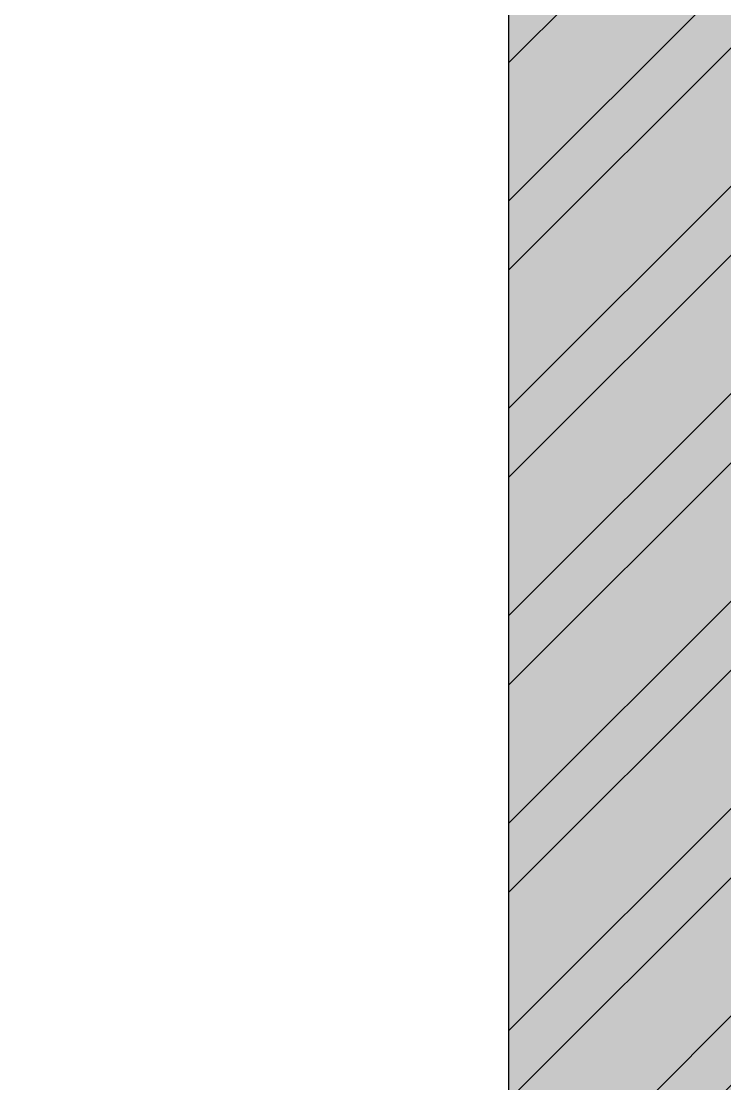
# Model space of a CAD drawing. Header units: metres. Extents: x 113 to 8702, y -1158 to 1243.
# Drawn here: x 5917.507 to 5917.98, y -729.468 to -728.752 of the extents above; entities that cross this region are included whole.
import ezdxf

# ---------------------------------------------------------------- set-up
doc = ezdxf.new("R2010")
doc.units = ezdxf.units.M
doc.header["$MEASUREMENT"] = 0
doc.layers.add('PINK', color=6, linetype='Continuous')
doc.layers.add('YELLOW', color=2, linetype='Continuous')

msp = doc.modelspace()

# ---------------------------------------------------------------- hatches: boundary and pattern name
at = {"layer": 'YELLOW'}
h = msp.add_hatch(dxfattribs=at)
h.set_pattern_fill('ANSI32', color=36, scale=0.263544)
h.set_pattern_definition([(45, (0.55346, 22.75361), (-0.0698827234, 0.0698827234), []), (45, (0.60005, 22.75361), (-0.0698827234, 0.0698827234), [])])
h.paths.add_polyline_path([(5918.77449, -728.03661), (5917.83471, -728.03661), (5914.98809, -728.0366), (5914.98809, -728.09782), (5914.98809, -728.09782), (5914.98809, -728.12951), (5914.98809, -728.19681), (5915.54497, -728.19681), (5915.54497, -728.19474), (5915.57243, -728.19474), (5915.60978, -728.19477), (5915.60978, -728.19474), (5915.63723, -728.19474), (5917.83471, -728.19682), (5917.83471, -729.9775), (5916.47001, -729.9775), (5916.47001, -730.13563), (5917.99284, -730.13563), (5917.99284, -728.19474), (5918.77449, -728.19474)])
h = msp.add_hatch(color=97, dxfattribs=at)
h.dxf.hatch_style = 1
h.paths.add_polyline_path([(5916.40165, -730.13563), (5917.99284, -730.13563), (5917.99284, -728.19474), (5918.77449, -728.19474), (5918.77449, -728.03661), (5917.83471, -728.03661), (5914.98809, -728.0366), (5914.98809, -728.19681), (5917.83471, -728.19682), (5917.83471, -729.9775), (5916.47001, -729.9775), (5916.26079, -729.9775), (5916.26079, -730.72548), (5916.40165, -730.72548)])

# ---------------------------------------------------------------- linework, layer by layer
at = {"layer": 'PINK', "color": 6}
msp.add_lwpolyline([(5917.99284, -730.13563), (5916.40165, -730.13563), (5917.99284, -730.13563), (5917.99284, -728.19474), (5918.77449, -728.19474), (5918.77449, -728.03661), (5917.83471, -728.03661), (5914.98809, -728.0366), (5914.98809, -728.19681), (5917.83471, -728.19682), (5917.83471, -729.9775), (5916.47001, -729.9775)], dxfattribs=at)

doc.saveas('drawing.dxf')
